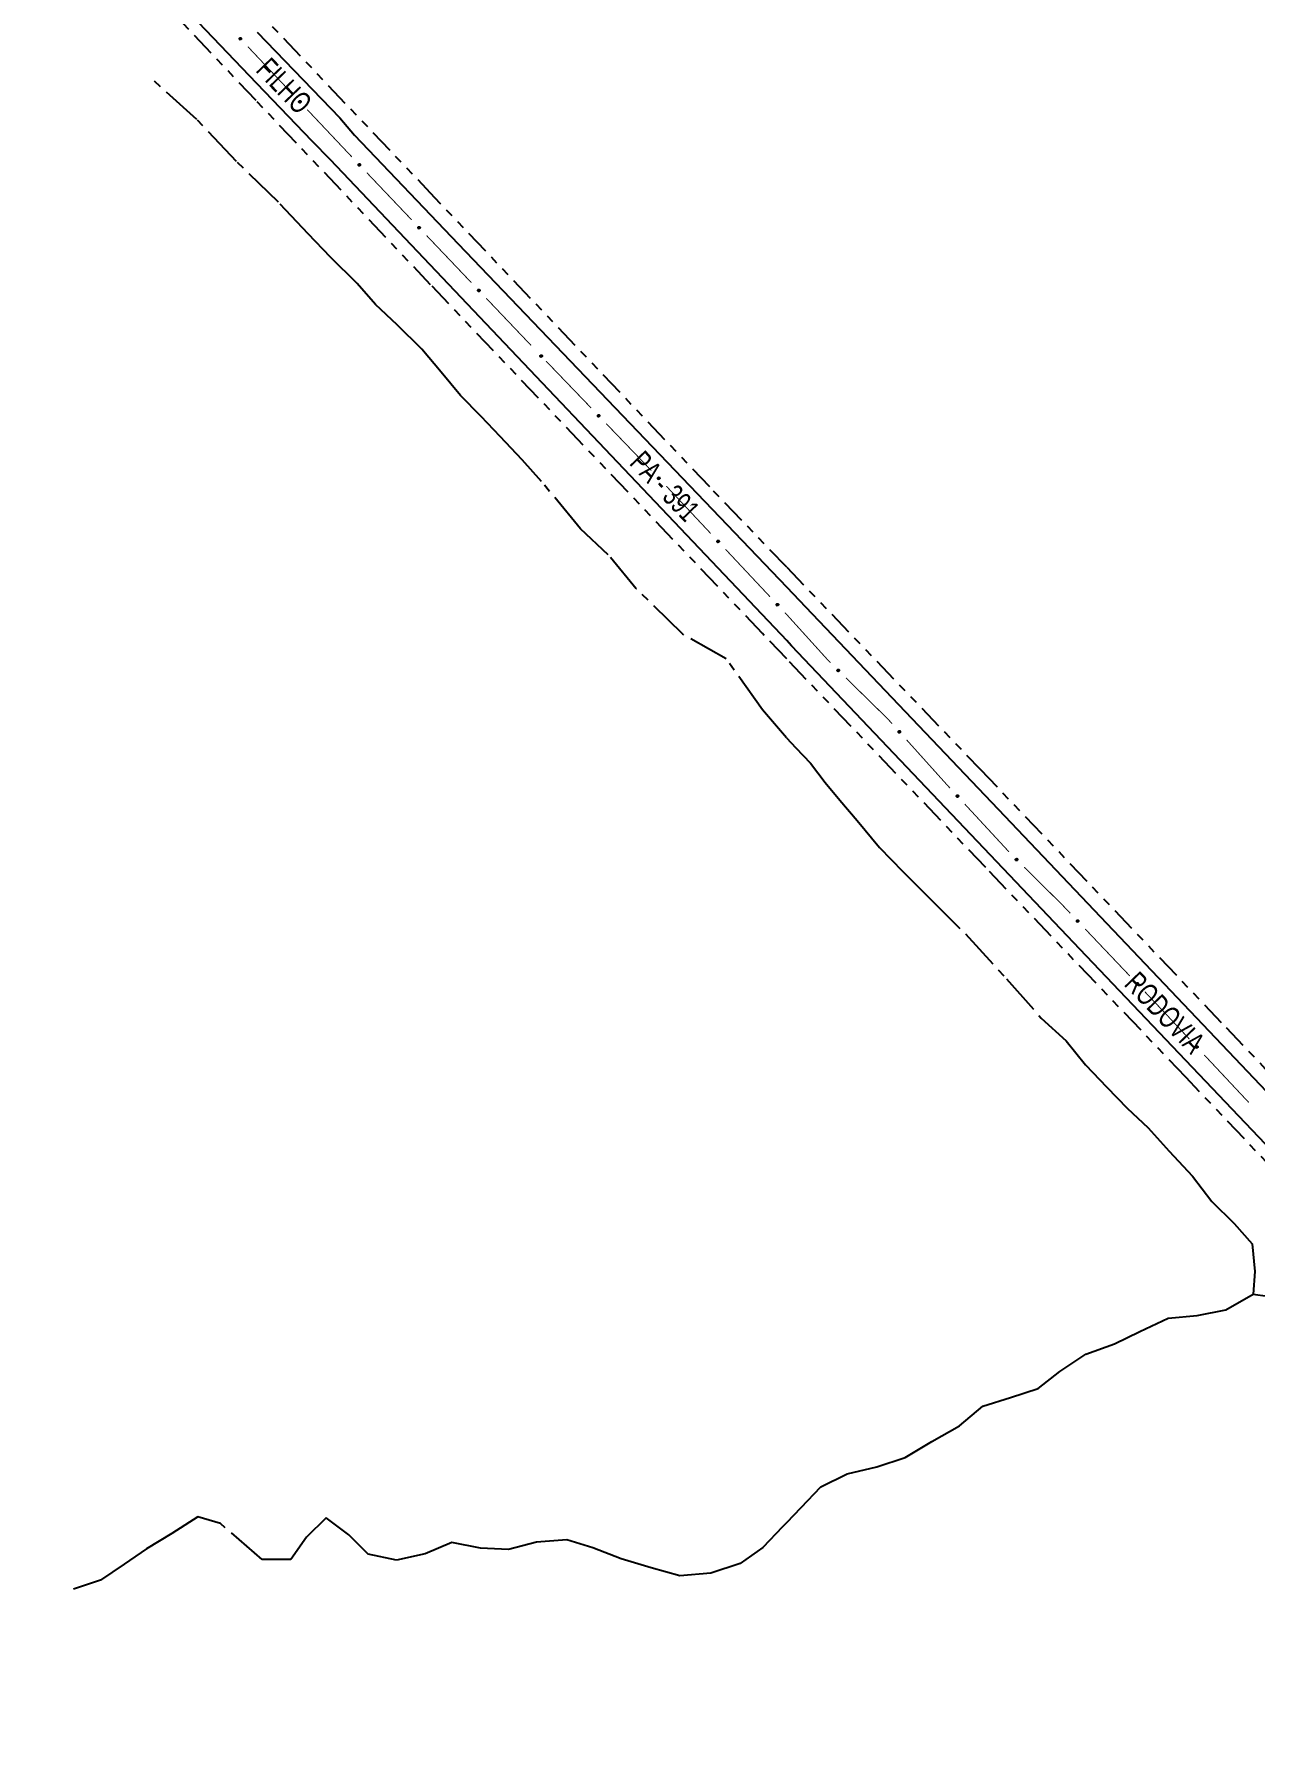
# Model space of a CAD drawing. Extents: x 208948 to 212966, y 4875285 to 4878160.
# Drawn here: x 211454.7 to 211680, y 4876980 to 4877293.4 of the extents above; entities that cross this region are included whole.
import ezdxf

# ---------------------------------------------------------------- set-up
doc = ezdxf.new("R2010")
doc.units = 0
doc.header["$LTSCALE"] = 1.5
doc.header["$MEASUREMENT"] = 0
doc.linetypes.add('TRACO_13', pattern=[8, 5, -1, 1, -1])
doc.linetypes.add('TRACO_25', pattern=[8, 3, -1, 1, -1, 1, -1])
for name, color, linetype in [('HD-CURSO-INTER', 170, 'CONTINUOUS'), ('SV-EIXO-ROD-ESTR', 7, 'CONTINUOUS'), ('SV-FX-DOM-EST', 20, 'CONTINUOUS'), ('SV-ROD-ESTADUAIS', 20, 'CONTINUOUS'), ('SV-TXT-ROD-EST', 7, 'CONTINUOUS')]:
    doc.layers.add(name, color=color, linetype=linetype)
doc.styles.add('ARIAL', font='ARIAL.SHX')

msp = doc.modelspace()

# ---------------------------------------------------------------- linework, layer by layer
at = {"layer": 'HD-CURSO-INTER', "linetype": 'TRACO_13'}
for points in [[(211593.584604, 4877163.478, 13.88004), (211589.111594, 4877168.639755, 13.949838), (211582.417836, 4877178.035763, 14.039577), (211574.444998, 4877182.560887, 14.069489), (211565.825713, 4877190.96469, 14.1692), (211560.654142, 4877197.213671, 14.199113), (211555.566171, 4877202.00126, 14.308794), (211548.337663, 4877210.760041, 14.338707), (211544.758357, 4877214.749473, 14.36862), (211540.699119, 4877219.088847, 14.408504), (211537.229769, 4877222.788312, 14.418475), (211533.380459, 4877226.647744, 14.428446), (211529.841194, 4877230.967144, 14.458359), (211526.261921, 4877235.21655, 14.488272), (211521.672729, 4877239.705884, 14.488272), (211517.683408, 4877243.435322, 14.528156), (211514.284081, 4877247.334771, 14.56804), (211509.369398, 4877252.161612, 14.558069), (211505.275238, 4877256.471254, 14.558069), (211499.780444, 4877262.289271, 14.558069), (211492.023087, 4877269.831145, 14.578011), (211484.696695, 4877277.588502, 14.578011), (211475.861928, 4877285.56134, 14.56804)], [(211593.584604, 4877163.478, 13.88004), (211595.26392, 4877161.62517, 13.88004), (211597.980081, 4877158.773201, 13.87007), (211600.696243, 4877155.242191, 13.710533), (211603.412404, 4877151.982798, 13.660679), (211606.597504, 4877148.202955, 13.600853), (211610.75515, 4877143.240603, 13.47123), (211615.046914, 4877138.814721, 13.491172), (211620.277501, 4877133.584134, 13.4812), (211626.58103, 4877127.280606, 13.261838), (211634.158675, 4877118.965314, 13.142186), (211640.596321, 4877111.722962, 13.002592), (211645.15632, 4877107.565316, 12.902883), (211648.777496, 4877103.139435, 12.912853), (211652.666907, 4877098.981788, 12.673549), (211656.4222, 4877095.092377, 12.653607), (211660.311611, 4877091.471202, 12.523984), (211664.201022, 4877087.179438, 12.324564), (211668.525126, 4877082.558553, 12.324564), (211672.084341, 4877077.859192, 12.324564), (211676.163619, 4877073.839787, 12.314593), (211679.522967, 4877070.090321, 12.314593), (211680.032274, 4877064.970859, 12.314593), (211679.671742, 4877060.761264, 12.314593)], [(211593.600501, 4877018.660978, 13.830186), (211596.250625, 4877021.441286, 13.830186), (211599.890945, 4877025.231077, 13.810244), (211604.781022, 4877027.631067, 13.810244), (211610.250927, 4877028.921194, 13.720505), (211615.450905, 4877030.671263, 13.710533), (211620.391046, 4877033.571205, 13.690592), (211625.491181, 4877036.481152, 13.690592), (211629.781452, 4877040.140987, 13.491172), (211634.91141, 4877041.711071, 13.531055), (211640.021382, 4877043.381143, 13.421374), (211643.991597, 4877046.491018, 13.291752), (211648.79179, 4877049.740918, 13.132215), (211654.081782, 4877051.630977, 12.992621), (211658.791849, 4877053.880973, 12.68352), (211664.031922, 4877056.370969, 12.573839), (211669.34173, 4877056.86117, 12.424274), (211674.68161, 4877057.911315, 12.374419), (211679.671742, 4877060.761264, 12.324564), (211684.971394, 4877060.051584, 12.214883)], [(211593.600501, 4877018.660978, 13.830186), (211592.800318, 4877017.821487, 13.830186), (211589.209999, 4877014.051697, 13.820214), (211585.029808, 4877011.051801, 13.830186), (211579.59984, 4877009.291722, 13.890012), (211573.870055, 4877008.8215, 13.929895), (211568.600501, 4877010.291105, 13.959808), (211563.070984, 4877011.950679, 13.96978), (211557.841504, 4877014.000227, 14.069489), (211553.011928, 4877015.469853, 14.119345), (211547.432141, 4877015.039633, 14.189141), (211542.272207, 4877013.639531, 14.438416), (211537.092493, 4877013.91926, 14.408504), (211531.772888, 4877014.978903, 14.518185), (211526.83285, 4877012.868883, 14.548098), (211521.572953, 4877011.718751, 14.538127), (211516.363345, 4877012.798397, 14.548098), (211512.783984, 4877016.367871, 14.518185), (211508.574599, 4877019.527356, 14.558069), (211504.934307, 4877015.947544, 14.578011), (211502.083904, 4877011.807825, 14.538127), (211496.784163, 4877011.837573, 14.697663), (211489.080067, 4877018.431156, 14.797373), (211484.925761, 4877019.696227, 14.797373), (211480.085591, 4877016.60631, 14.797373), (211475.425444, 4877013.766376, 14.797373), (211471.275273, 4877010.926465, 14.797373), (211466.905098, 4877007.976556, 14.797373), (211461.965123, 4877006.346487, 14.338707)]]:
    msp.add_polyline3d(points, dxfattribs=at)
at = {"layer": 'SV-EIXO-ROD-ESTR'}
for points in [[(211492.735175, 4877292.658089), (211492.784078, 4877292.657359), (211492.825958, 4877292.646732), (211492.858337, 4877292.627815), (211492.882591, 4877292.603637), (211492.904618, 4877292.576108), (211492.920702, 4877292.543453), (211492.930525, 4877292.503255), (211492.930138, 4877292.454194), (211492.916431, 4877292.412007), (211492.899583, 4877292.37927), (211492.875828, 4877292.352528), (211492.848726, 4877292.331578), (211492.814254, 4877292.315993), (211492.77342, 4877292.306435), (211492.724096, 4877292.308019), (211492.683109, 4877292.31872), (211492.652271, 4877292.33784), (211492.625538, 4877292.361891), (211492.603387, 4877292.390266), (211492.587783, 4877292.422412), (211492.578235, 4877292.463543), (211492.580443, 4877292.512205), (211492.590649, 4877292.553206), (211492.609331, 4877292.584305), (211492.633602, 4877292.610091), (211492.660945, 4877292.632519), (211492.693098, 4877292.650054), (211492.735175, 4877292.658089)], [(211503.715, 4877281.020073), (211503.763903, 4877281.019343), (211503.805784, 4877281.008716), (211503.838163, 4877280.989798), (211503.862417, 4877280.965621), (211503.884444, 4877280.938091), (211503.900528, 4877280.905436), (211503.910351, 4877280.865238), (211503.909963, 4877280.816177), (211503.896257, 4877280.77399), (211503.879409, 4877280.741253), (211503.855654, 4877280.714511), (211503.828552, 4877280.693561), (211503.794079, 4877280.677976), (211503.753246, 4877280.668419), (211503.703922, 4877280.670003), (211503.662935, 4877280.680703), (211503.632096, 4877280.699823), (211503.605363, 4877280.723875), (211503.583212, 4877280.75225), (211503.567609, 4877280.784396), (211503.55806, 4877280.825526), (211503.560268, 4877280.874188), (211503.570474, 4877280.915189), (211503.589156, 4877280.946288), (211503.613428, 4877280.972074), (211503.640771, 4877280.994502), (211503.672923, 4877281.012037), (211503.715, 4877281.020073)], [(211514.695128, 4877269.382968), (211514.744034, 4877269.38244), (211514.785958, 4877269.371986), (211514.818415, 4877269.353202), (211514.842768, 4877269.329125), (211514.864908, 4877269.301687), (211514.881127, 4877269.269098), (211514.891116, 4877269.228941), (211514.890931, 4877269.179879), (211514.877399, 4877269.137636), (211514.860686, 4877269.10483), (211514.837042, 4877269.07799), (211514.810026, 4877269.056928), (211514.775618, 4877269.041201), (211514.734824, 4877269.031475), (211514.685494, 4877269.032855), (211514.644464, 4877269.043386), (211514.613547, 4877269.062379), (211514.586714, 4877269.08632), (211514.564447, 4877269.114604), (211514.54871, 4877269.146685), (211514.538992, 4877269.187776), (211514.541, 4877269.236446), (211514.551036, 4877269.277489), (211514.56959, 4877269.308665), (211514.593755, 4877269.334551), (211514.621005, 4877269.357092), (211514.653085, 4877269.374759), (211514.695128, 4877269.382968)], [(211525.722893, 4877257.790367), (211525.771798, 4877257.789839), (211525.813722, 4877257.779384), (211525.846179, 4877257.760601), (211525.870533, 4877257.736524), (211525.892673, 4877257.709085), (211525.908892, 4877257.676497), (211525.918881, 4877257.63634), (211525.918695, 4877257.587277), (211525.905163, 4877257.545034), (211525.888451, 4877257.512228), (211525.864806, 4877257.485389), (211525.837791, 4877257.464327), (211525.803383, 4877257.448599), (211525.762589, 4877257.438874), (211525.713259, 4877257.440254), (211525.672228, 4877257.450785), (211525.641311, 4877257.469778), (211525.614479, 4877257.493719), (211525.592211, 4877257.522002), (211525.576475, 4877257.554083), (211525.566757, 4877257.595174), (211525.568764, 4877257.643845), (211525.578801, 4877257.684888), (211525.597354, 4877257.716063), (211525.621519, 4877257.741949), (211525.648769, 4877257.76449), (211525.680849, 4877257.782158), (211525.722893, 4877257.790367)], [(211536.750657, 4877246.197765), (211536.799563, 4877246.197237), (211536.841487, 4877246.186783), (211536.873944, 4877246.167999), (211536.898297, 4877246.143922), (211536.920438, 4877246.116484), (211536.936656, 4877246.083895), (211536.946645, 4877246.043739), (211536.94646, 4877245.994676), (211536.932928, 4877245.952433), (211536.916215, 4877245.919627), (211536.892571, 4877245.892787), (211536.865556, 4877245.871726), (211536.831148, 4877245.855998), (211536.790354, 4877245.846272), (211536.741024, 4877245.847653), (211536.699993, 4877245.858184), (211536.669076, 4877245.877176), (211536.642244, 4877245.901118), (211536.619976, 4877245.929401), (211536.60424, 4877245.961482), (211536.594521, 4877246.002573), (211536.596529, 4877246.051243), (211536.606565, 4877246.092286), (211536.625119, 4877246.123462), (211536.649284, 4877246.149348), (211536.676534, 4877246.171889), (211536.708614, 4877246.189556), (211536.750657, 4877246.197765)], [(211548.260845, 4877234.096854), (211548.309753, 4877234.096602), (211548.351735, 4877234.086384), (211548.384297, 4877234.067784), (211548.408786, 4877234.043844), (211548.431081, 4877234.016531), (211548.447483, 4877233.984034), (211548.457698, 4877233.943935), (211548.457789, 4877233.894872), (211548.444495, 4877233.852553), (211548.427968, 4877233.819653), (211548.404475, 4877233.792681), (211548.377579, 4877233.771467), (211548.34326, 4877233.755546), (211548.302521, 4877233.745591), (211548.253185, 4877233.746693), (211548.212095, 4877233.756993), (211548.181072, 4877233.775811), (211548.154105, 4877233.7996), (211548.131678, 4877233.827758), (211548.115761, 4877233.85975), (211548.105812, 4877233.900785), (211548.107545, 4877233.949466), (211548.11735, 4877233.990565), (211548.135727, 4877234.021845), (211548.159746, 4877234.047866), (211548.186869, 4877234.070561), (211548.218849, 4877234.088408), (211548.260845, 4877234.096854)], [(211558.867469, 4877223.072048), (211558.916377, 4877223.071795), (211558.958359, 4877223.061577), (211558.990922, 4877223.042977), (211559.01541, 4877223.019037), (211559.037705, 4877222.991724), (211559.054107, 4877222.959228), (211559.064322, 4877222.919128), (211559.064413, 4877222.870065), (211559.05112, 4877222.827746), (211559.034592, 4877222.794847), (211559.011099, 4877222.767874), (211558.984203, 4877222.746661), (211558.949884, 4877222.730739), (211558.909146, 4877222.720784), (211558.859809, 4877222.721886), (211558.818719, 4877222.732186), (211558.787696, 4877222.751004), (211558.760729, 4877222.774794), (211558.738302, 4877222.802951), (211558.722386, 4877222.834943), (211558.712436, 4877222.875978), (211558.714169, 4877222.924659), (211558.723974, 4877222.965758), (211558.742351, 4877222.997038), (211558.76637, 4877223.02306), (211558.793493, 4877223.045754), (211558.825473, 4877223.063602), (211558.867469, 4877223.072048)], [(211569.960387, 4877211.541775), (211570.009294, 4877211.541523), (211570.051277, 4877211.531305), (211570.083839, 4877211.512704), (211570.108328, 4877211.488765), (211570.130622, 4877211.461452), (211570.147024, 4877211.428955), (211570.15724, 4877211.388855), (211570.157331, 4877211.339792), (211570.144037, 4877211.297474), (211570.127509, 4877211.264574), (211570.104017, 4877211.237601), (211570.07712, 4877211.216388), (211570.042802, 4877211.200467), (211570.002063, 4877211.190511), (211569.952726, 4877211.191614), (211569.911637, 4877211.201913), (211569.880613, 4877211.220731), (211569.853646, 4877211.244521), (211569.83122, 4877211.272678), (211569.815303, 4877211.30467), (211569.805353, 4877211.345706), (211569.807086, 4877211.394387), (211569.816891, 4877211.435486), (211569.835269, 4877211.466765), (211569.859288, 4877211.492787), (211569.88641, 4877211.515481), (211569.91839, 4877211.533329), (211569.960387, 4877211.541775)], [(211580.92392, 4877199.886666), (211580.972821, 4877199.885785), (211581.014668, 4877199.875027), (211581.046989, 4877199.85601), (211581.071167, 4877199.831757), (211581.093108, 4877199.804159), (211581.109091, 4877199.771454), (211581.118789, 4877199.731226), (211581.118249, 4877199.682166), (211581.104412, 4877199.640022), (211581.087463, 4877199.607338), (211581.063625, 4877199.58067), (211581.036458, 4877199.559804), (211581.001937, 4877199.544326), (211580.961074, 4877199.534895), (211580.911755, 4877199.536632), (211580.870802, 4877199.54746), (211580.840023, 4877199.566676), (211580.813364, 4877199.59081), (211580.791302, 4877199.619254), (211580.775798, 4877199.651448), (211580.766377, 4877199.692608), (211580.768737, 4877199.741263), (211580.779069, 4877199.782232), (211580.797848, 4877199.813273), (211580.822199, 4877199.838983), (211580.849612, 4877199.861327), (211580.881819, 4877199.878761), (211580.92392, 4877199.886666)], [(211591.867567, 4877188.214622), (211591.916467, 4877188.213741), (211591.958314, 4877188.202983), (211591.990635, 4877188.183966), (211592.014813, 4877188.159713), (211592.036754, 4877188.132115), (211592.052737, 4877188.09941), (211592.062436, 4877188.059182), (211592.061895, 4877188.010122), (211592.048058, 4877187.967978), (211592.031109, 4877187.935294), (211592.007271, 4877187.908626), (211591.980104, 4877187.88776), (211591.945583, 4877187.872282), (211591.90472, 4877187.862851), (211591.855401, 4877187.864588), (211591.814448, 4877187.875416), (211591.783669, 4877187.894632), (211591.75701, 4877187.918766), (211591.734948, 4877187.94721), (211591.719444, 4877187.979404), (211591.710023, 4877188.020564), (211591.712383, 4877188.069219), (211591.722715, 4877188.110188), (211591.741494, 4877188.141229), (211591.765845, 4877188.166939), (211591.793258, 4877188.189283), (211591.825465, 4877188.206717), (211591.867567, 4877188.214622)], [(211603.086401, 4877176.088786), (211603.135295, 4877176.089968), (211603.177559, 4877176.080985), (211603.210653, 4877176.063348), (211603.235833, 4877176.040137), (211603.258919, 4877176.013489), (211603.276267, 4877175.981488), (211603.287653, 4877175.941704), (211603.289183, 4877175.892665), (211603.277136, 4877175.849975), (211603.26158, 4877175.816605), (211603.238889, 4877175.788955), (211603.212626, 4877175.766962), (211603.178789, 4877175.750041), (211603.13836, 4877175.738895), (211603.089012, 4877175.73855), (211603.047638, 4877175.74764), (211603.016076, 4877175.765541), (211602.988423, 4877175.788529), (211602.965181, 4877175.816017), (211602.948332, 4877175.847528), (211602.937184, 4877175.888254), (211602.937489, 4877175.936965), (211602.946084, 4877175.978334), (211602.963536, 4877176.010139), (211602.986782, 4877176.036854), (211603.013227, 4877176.060334), (211603.04467, 4877176.079112), (211603.086401, 4877176.088786)], [(211614.379273, 4877164.751376), (211614.428144, 4877164.74945), (211614.469752, 4877164.737801), (211614.501658, 4877164.718097), (211614.525313, 4877164.693333), (211614.54666, 4877164.665273), (211614.56194, 4877164.632234), (211614.570777, 4877164.591808), (211614.569189, 4877164.542771), (211614.554454, 4877164.500932), (211614.53681, 4877164.468617), (211614.512409, 4877164.442465), (211614.484802, 4877164.422184), (211614.449958, 4877164.407447), (211614.408903, 4877164.398892), (211614.359633, 4877164.401682), (211614.31892, 4877164.413382), (211614.288559, 4877164.433251), (211614.262422, 4877164.457949), (211614.240972, 4877164.486858), (211614.226159, 4877164.519376), (211614.21762, 4877164.560727), (211614.221018, 4877164.609321), (211614.232224, 4877164.65006), (211614.251661, 4877164.680692), (211614.276557, 4877164.705877), (211614.30444, 4877164.72763), (211614.337012, 4877164.744372), (211614.379273, 4877164.751376)], [(211625.098574, 4877152.875454), (211625.147468, 4877152.874242), (211625.189241, 4877152.863203), (211625.221433, 4877152.843968), (211625.245447, 4877152.819552), (211625.267202, 4877152.791807), (211625.282964, 4877152.758995), (211625.292391, 4877152.718703), (211625.29152, 4877152.669648), (211625.277398, 4877152.627598), (211625.260229, 4877152.595029), (211625.236212, 4877152.568522), (211625.208905, 4877152.54784), (211625.17428, 4877152.532595), (211625.133354, 4877152.52344), (211625.084049, 4877152.52551), (211625.043169, 4877152.536613), (211625.01252, 4877152.556036), (211624.986025, 4877152.58035), (211624.964155, 4877152.608942), (211624.948869, 4877152.64124), (211624.939726, 4877152.682462), (211624.942413, 4877152.7311), (211624.953022, 4877152.771999), (211624.97201, 4877152.802912), (211624.996534, 4877152.828458), (211625.024097, 4877152.850616), (211625.05642, 4877152.867833), (211625.098574, 4877152.875454)], [(211635.993159, 4877141.165674), (211636.042058, 4877141.166656), (211636.084284, 4877141.157502), (211636.117306, 4877141.139729), (211636.142391, 4877141.116415), (211636.165368, 4877141.089674), (211636.182585, 4877141.057602), (211636.19381, 4877141.017772), (211636.195139, 4877140.968727), (211636.182918, 4877140.926086), (211636.167226, 4877140.89278), (211636.144422, 4877140.865223), (211636.11807, 4877140.843337), (211636.084164, 4877140.826555), (211636.04369, 4877140.815574), (211635.994341, 4877140.815431), (211635.953004, 4877140.82469), (211635.921516, 4877140.842719), (211635.893957, 4877140.86582), (211635.870826, 4877140.893402), (211635.854107, 4877140.924982), (211635.843125, 4877140.965753), (211635.843628, 4877141.014463), (211635.852392, 4877141.055796), (211635.869975, 4877141.08753), (211635.893329, 4877141.11415), (211635.91987, 4877141.137521), (211635.951389, 4877141.156171), (211635.993159, 4877141.165674)], [(211647.282346, 4877129.824758), (211647.331251, 4877129.824198), (211647.373168, 4877129.813715), (211647.405613, 4877129.79491), (211647.42995, 4877129.770816), (211647.452072, 4877129.743363), (211647.468269, 4877129.710764), (211647.478231, 4877129.6706), (211647.478013, 4877129.621538), (211647.464452, 4877129.579304), (211647.447718, 4877129.546509), (211647.424055, 4877129.519685), (211647.397026, 4877129.498642), (211647.362607, 4877129.482937), (211647.321807, 4877129.473239), (211647.272478, 4877129.474652), (211647.231454, 4877129.485211), (211647.20055, 4877129.504224), (211647.173734, 4877129.528183), (211647.151485, 4877129.556481), (211647.13577, 4877129.588573), (211647.12608, 4877129.629671), (211647.12812, 4877129.67834), (211647.138183, 4877129.719376), (211647.156758, 4877129.750539), (211647.18094, 4877129.776409), (211647.208206, 4877129.798932), (211647.240297, 4877129.816578), (211647.282346, 4877129.824758)], [(211658.302338, 4877118.224767), (211658.351243, 4877118.224207), (211658.39316, 4877118.213724), (211658.425604, 4877118.194919), (211658.449941, 4877118.170825), (211658.472063, 4877118.143372), (211658.48826, 4877118.110773), (211658.498222, 4877118.070609), (211658.498004, 4877118.021547), (211658.484444, 4877117.979313), (211658.467709, 4877117.946518), (211658.444047, 4877117.919694), (211658.417017, 4877117.898651), (211658.382599, 4877117.882946), (211658.341798, 4877117.873248), (211658.292469, 4877117.874661), (211658.251446, 4877117.88522), (211658.220541, 4877117.904233), (211658.193725, 4877117.928192), (211658.171476, 4877117.95649), (211658.155762, 4877117.988582), (211658.146071, 4877118.02968), (211658.148111, 4877118.078349), (211658.158175, 4877118.119385), (211658.176749, 4877118.150548), (211658.200932, 4877118.176418), (211658.228197, 4877118.198941), (211658.260289, 4877118.216587), (211658.302338, 4877118.224767)], [(211669.27635, 4877106.580365), (211669.32525, 4877106.579472), (211669.367095, 4877106.568705), (211669.399411, 4877106.549679), (211669.423584, 4877106.525421), (211669.445519, 4877106.497818), (211669.461494, 4877106.46511), (211669.471183, 4877106.424879), (211669.470632, 4877106.375819), (211669.456785, 4877106.333678), (211669.439827, 4877106.300998), (211669.415984, 4877106.274336), (211669.388812, 4877106.253476), (211669.354287, 4877106.238006), (211669.313422, 4877106.228585), (211669.264104, 4877106.230333), (211669.223153, 4877106.24117), (211669.192378, 4877106.260393), (211669.165725, 4877106.284534), (211669.143669, 4877106.312983), (211669.128173, 4877106.34518), (211669.118762, 4877106.386343), (211669.121132, 4877106.434997), (211669.131475, 4877106.475964), (211669.15026, 4877106.507), (211669.174618, 4877106.532705), (211669.202036, 4877106.555042), (211669.234247, 4877106.572469), (211669.27635, 4877106.580365)]]:
    msp.add_lwpolyline(points, close=True, dxfattribs=at)
for points in [[(211492.660945, 4877292.632519), (211492.916431, 4877292.412007)], [(211492.680165, 4877292.637749), (211492.920459, 4877292.436737)], [(211492.693098, 4877292.650054), (211492.930138, 4877292.454194)], [(211492.713405, 4877292.652226), (211492.926545, 4877292.479997)], [(211492.735175, 4877292.658089), (211492.930525, 4877292.503255)], [(211492.761796, 4877292.656609), (211492.920232, 4877292.528444)], [(211492.784078, 4877292.657359), (211492.920702, 4877292.543453)], [(211492.807978, 4877292.651404), (211492.905868, 4877292.565542)], [(211492.825958, 4877292.646732), (211492.904618, 4877292.576108)], [(211492.578235, 4877292.463543), (211492.77342, 4877292.306435)], [(211492.580443, 4877292.512205), (211492.814254, 4877292.315993)], [(211492.583087, 4877292.486131), (211492.791376, 4877292.313077)], [(211492.586306, 4877292.530439), (211492.827481, 4877292.326506)], [(211492.587783, 4877292.422412), (211492.724096, 4877292.308019)], [(211492.588519, 4877292.440605), (211492.743097, 4877292.312552)], [(211492.590649, 4877292.553206), (211492.848726, 4877292.331578)], [(211492.599026, 4877292.403619), (211492.698844, 4877292.317701)], [(211492.601812, 4877292.565703), (211492.859842, 4877292.343904)], [(211492.603387, 4877292.390266), (211492.683109, 4877292.31872)], [(211492.609331, 4877292.584305), (211492.875828, 4877292.352528)], [(211492.622935, 4877292.595012), (211492.884599, 4877292.365385)], [(211492.633602, 4877292.610091), (211492.899583, 4877292.37927)], [(211492.65067, 4877292.619302), (211492.905891, 4877292.40048)], [(211503.55806, 4877280.825526), (211503.753246, 4877280.668419)], [(211503.560268, 4877280.874188), (211503.794079, 4877280.677976)], [(211503.562912, 4877280.848114), (211503.771201, 4877280.675061)], [(211503.566132, 4877280.892423), (211503.807307, 4877280.688489)], [(211503.567609, 4877280.784396), (211503.703922, 4877280.670003)], [(211503.568344, 4877280.802588), (211503.722922, 4877280.674535)], [(211503.570474, 4877280.915189), (211503.828552, 4877280.693561)], [(211503.578851, 4877280.765602), (211503.67867, 4877280.679684)], [(211503.581637, 4877280.927686), (211503.839667, 4877280.705887)], [(211503.583212, 4877280.75225), (211503.662935, 4877280.680703)], [(211503.589156, 4877280.946288), (211503.855654, 4877280.714511)], [(211503.602761, 4877280.956995), (211503.864424, 4877280.727368)], [(211503.613428, 4877280.972074), (211503.879409, 4877280.741253)], [(211503.630495, 4877280.981285), (211503.885716, 4877280.762464)], [(211503.640771, 4877280.994502), (211503.896257, 4877280.77399)], [(211503.65999, 4877280.999732), (211503.900285, 4877280.79872)], [(211503.672923, 4877281.012037), (211503.909963, 4877280.816177)], [(211503.693231, 4877281.014209), (211503.90637, 4877280.84198)], [(211503.715, 4877281.020073), (211503.910351, 4877280.865238)], [(211503.741622, 4877281.018593), (211503.900058, 4877280.890427)], [(211503.763903, 4877281.019343), (211503.900528, 4877280.905436)], [(211503.787803, 4877281.013388), (211503.885693, 4877280.927526)], [(211503.805784, 4877281.008716), (211503.884444, 4877280.938091)], [(211514.538992, 4877269.187776), (211514.734824, 4877269.031475)], [(211514.541, 4877269.236446), (211514.775618, 4877269.041201)], [(211514.543751, 4877269.210383), (211514.752752, 4877269.038191)], [(211514.546788, 4877269.254705), (211514.788802, 4877269.051768)], [(211514.54871, 4877269.146685), (211514.685494, 4877269.032855)], [(211514.549371, 4877269.16488), (211514.704476, 4877269.037466)], [(211514.551036, 4877269.277489), (211514.810026, 4877269.056928)], [(211514.56003, 4877269.127938), (211514.660203, 4877269.042432)], [(211514.562147, 4877269.290032), (211514.821091, 4877269.0693)], [(211514.564447, 4877269.114604), (211514.644464, 4877269.043386)], [(211514.56959, 4877269.308665), (211514.837042, 4877269.07799)], [(211514.58315, 4877269.319428), (211514.845759, 4877269.090883)], [(211514.593755, 4877269.334551), (211514.860686, 4877269.10483)], [(211514.610784, 4877269.343832), (211514.866906, 4877269.126066)], [(211514.621005, 4877269.357092), (211514.877399, 4877269.137636)], [(211514.640202, 4877269.362401), (211514.881325, 4877269.162382)], [(211514.653085, 4877269.374759), (211514.890931, 4877269.179879)], [(211514.673383, 4877269.377015), (211514.887231, 4877269.205667)], [(211514.695128, 4877269.382968), (211514.891116, 4877269.228941)], [(211514.721756, 4877269.381598), (211514.880719, 4877269.254088)], [(211514.744034, 4877269.38244), (211514.881127, 4877269.269098)], [(211514.767958, 4877269.376584), (211514.866201, 4877269.291127)], [(211514.785958, 4877269.371986), (211514.864908, 4877269.301687)], [(211525.566757, 4877257.595174), (211525.762589, 4877257.438874)], [(211525.568764, 4877257.643845), (211525.803383, 4877257.448599)], [(211525.571515, 4877257.617782), (211525.780517, 4877257.44559)], [(211525.574553, 4877257.662103), (211525.816567, 4877257.459167)], [(211525.576475, 4877257.554083), (211525.713259, 4877257.440254)], [(211525.577135, 4877257.572279), (211525.732241, 4877257.444865)], [(211525.578801, 4877257.684888), (211525.837791, 4877257.464327)], [(211525.587795, 4877257.535336), (211525.687967, 4877257.449831)], [(211525.589912, 4877257.697431), (211525.848855, 4877257.476699)], [(211525.592211, 4877257.522002), (211525.672228, 4877257.450785)], [(211525.597354, 4877257.716063), (211525.864806, 4877257.485389)], [(211525.610915, 4877257.726827), (211525.873523, 4877257.498282)], [(211525.621519, 4877257.741949), (211525.888451, 4877257.512228)], [(211525.638549, 4877257.751231), (211525.89467, 4877257.533465)], [(211525.648769, 4877257.76449), (211525.905163, 4877257.545034)], [(211525.667967, 4877257.7698), (211525.909089, 4877257.569781)], [(211525.680849, 4877257.782158), (211525.918695, 4877257.587277)], [(211525.701148, 4877257.784414), (211525.914996, 4877257.613066)], [(211525.722893, 4877257.790367), (211525.918881, 4877257.63634)], [(211525.74952, 4877257.788997), (211525.908484, 4877257.661486)], [(211525.771798, 4877257.789839), (211525.908892, 4877257.676497)], [(211525.795723, 4877257.783982), (211525.893966, 4877257.698525)], [(211525.813722, 4877257.779384), (211525.892673, 4877257.709085)], [(211536.594521, 4877246.002573), (211536.790354, 4877245.846272)], [(211536.596529, 4877246.051243), (211536.831148, 4877245.855998)], [(211536.59928, 4877246.02518), (211536.808282, 4877245.852988)], [(211536.602317, 4877246.069502), (211536.844332, 4877245.866565)], [(211536.60424, 4877245.961482), (211536.741024, 4877245.847653)], [(211536.6049, 4877245.979677), (211536.760005, 4877245.852263)], [(211536.606565, 4877246.092286), (211536.865556, 4877245.871726)], [(211536.61556, 4877245.942735), (211536.715732, 4877245.85723)], [(211536.617677, 4877246.10483), (211536.87662, 4877245.884097)], [(211536.619976, 4877245.929401), (211536.699993, 4877245.858184)], [(211536.625119, 4877246.123462), (211536.892571, 4877245.892787)], [(211536.638679, 4877246.134225), (211536.901288, 4877245.90568)], [(211536.649284, 4877246.149348), (211536.916215, 4877245.919627)], [(211536.666313, 4877246.158629), (211536.922435, 4877245.940863)], [(211536.676534, 4877246.171889), (211536.932928, 4877245.952433)], [(211536.695732, 4877246.177198), (211536.936854, 4877245.977179)], [(211536.708614, 4877246.189556), (211536.94646, 4877245.994676)], [(211536.728912, 4877246.191812), (211536.942761, 4877246.020464)], [(211536.750657, 4877246.197765), (211536.946645, 4877246.043739)], [(211536.777285, 4877246.196395), (211536.936248, 4877246.068885)], [(211536.799563, 4877246.197237), (211536.936656, 4877246.083895)], [(211536.823488, 4877246.191381), (211536.921731, 4877246.105924)], [(211536.841487, 4877246.186783), (211536.920438, 4877246.116484)], [(211548.105812, 4877233.900785), (211548.302521, 4877233.745591)], [(211548.107545, 4877233.949466), (211548.34326, 4877233.755546)], [(211548.110443, 4877233.923419), (211548.320411, 4877233.752407)], [(211548.11323, 4877233.967757), (211548.356384, 4877233.766188)], [(211548.115761, 4877233.85975), (211548.253185, 4877233.746693)], [(211548.116319, 4877233.877948), (211548.27214, 4877233.75141)], [(211548.11735, 4877233.990565), (211548.377579, 4877233.771467)], [(211548.127186, 4877233.841067), (211548.227839, 4877233.756127)], [(211548.12839, 4877234.003171), (211548.388573, 4877233.783901)], [(211548.131678, 4877233.827758), (211548.212095, 4877233.756993)], [(211548.135727, 4877234.021845), (211548.404475, 4877233.792681)], [(211548.149227, 4877234.032684), (211548.413119, 4877233.805623)], [(211548.159746, 4877234.047866), (211548.427968, 4877233.819653)], [(211548.176723, 4877234.057244), (211548.434068, 4877233.840924)], [(211548.186869, 4877234.070561), (211548.444495, 4877233.852553)], [(211548.206036, 4877234.075978), (211548.448282, 4877233.877321)], [(211548.218849, 4877234.088408), (211548.457789, 4877233.894872)], [(211548.239134, 4877234.090779), (211548.453944, 4877233.920639)], [(211548.260845, 4877234.096854), (211548.457698, 4877233.943935)], [(211548.28748, 4877234.095634), (211548.447159, 4877233.969022)], [(211548.309753, 4877234.096602), (211548.447483, 4877233.984034)], [(211548.33371, 4877234.09088), (211548.432433, 4877234.005978)], [(211548.351735, 4877234.086384), (211548.431081, 4877234.016531)], [(211558.712436, 4877222.875978), (211558.909146, 4877222.720784)], [(211558.714169, 4877222.924659), (211558.949884, 4877222.730739)], [(211558.717067, 4877222.898612), (211558.927036, 4877222.727601)], [(211558.719854, 4877222.94295), (211558.963009, 4877222.741381)], [(211558.722386, 4877222.834943), (211558.859809, 4877222.721886)], [(211558.722943, 4877222.853142), (211558.878764, 4877222.726604)], [(211558.723974, 4877222.965758), (211558.984203, 4877222.746661)], [(211558.733811, 4877222.81626), (211558.834463, 4877222.73132)], [(211558.735015, 4877222.978364), (211558.995197, 4877222.759094)], [(211558.738302, 4877222.802951), (211558.818719, 4877222.732186)], [(211558.742351, 4877222.997038), (211559.011099, 4877222.767874)], [(211558.755851, 4877223.007877), (211559.019743, 4877222.780816)], [(211558.76637, 4877223.02306), (211559.034592, 4877222.794847)], [(211558.783347, 4877223.032437), (211559.040692, 4877222.816118)], [(211558.793493, 4877223.045754), (211559.05112, 4877222.827746)], [(211558.81266, 4877223.051171), (211559.054906, 4877222.852514)], [(211558.825473, 4877223.063602), (211559.064413, 4877222.870065)], [(211558.845758, 4877223.065972), (211559.060569, 4877222.895832)], [(211558.867469, 4877223.072048), (211559.064322, 4877222.919128)], [(211558.894104, 4877223.070828), (211559.053784, 4877222.944215)], [(211558.916377, 4877223.071795), (211559.054107, 4877222.959228)], [(211558.940334, 4877223.066074), (211559.039057, 4877222.981172)], [(211558.958359, 4877223.061577), (211559.037705, 4877222.991724)], [(211569.805353, 4877211.345706), (211570.002063, 4877211.190511)], [(211569.807086, 4877211.394387), (211570.042802, 4877211.200467)], [(211569.809984, 4877211.36834), (211570.019953, 4877211.197328)], [(211569.812772, 4877211.412678), (211570.055926, 4877211.211108)], [(211569.815303, 4877211.30467), (211569.952726, 4877211.191614)], [(211569.815861, 4877211.322869), (211569.971681, 4877211.196331)], [(211569.816891, 4877211.435486), (211570.07712, 4877211.216388)], [(211569.826728, 4877211.285987), (211569.927381, 4877211.201048)], [(211569.827932, 4877211.448091), (211570.088115, 4877211.228822)], [(211569.83122, 4877211.272678), (211569.911637, 4877211.201913)], [(211569.835269, 4877211.466765), (211570.104017, 4877211.237601)], [(211569.848768, 4877211.477605), (211570.112661, 4877211.250543)], [(211569.859288, 4877211.492787), (211570.127509, 4877211.264574)], [(211569.876264, 4877211.502164), (211570.133609, 4877211.285845)], [(211569.88641, 4877211.515481), (211570.144037, 4877211.297474)], [(211569.905578, 4877211.520899), (211570.147823, 4877211.322242)], [(211569.91839, 4877211.533329), (211570.157331, 4877211.339792)], [(211569.938675, 4877211.5357), (211570.153486, 4877211.365559)], [(211569.960387, 4877211.541775), (211570.15724, 4877211.388855)], [(211569.987021, 4877211.540555), (211570.146701, 4877211.413943)], [(211570.009294, 4877211.541523), (211570.147024, 4877211.428955)], [(211570.033252, 4877211.535801), (211570.131975, 4877211.450899)], [(211570.051277, 4877211.531305), (211570.130622, 4877211.461452)], [(211580.766377, 4877199.692608), (211580.961074, 4877199.534895)], [(211580.768737, 4877199.741263), (211581.001937, 4877199.544326)], [(211580.771299, 4877199.71518), (211580.97905, 4877199.541481)], [(211580.774657, 4877199.759479), (211581.015197, 4877199.554798)], [(211580.775798, 4877199.651448), (211580.911755, 4877199.536632)], [(211580.77659, 4877199.669638), (211580.93077, 4877199.541106)], [(211580.779069, 4877199.782232), (211581.036458, 4877199.559804)], [(211580.786982, 4877199.632619), (211580.886533, 4877199.546392)], [(211580.790271, 4877199.794694), (211581.047611, 4877199.572096)], [(211580.791302, 4877199.619254), (211580.870802, 4877199.54746)], [(211580.797848, 4877199.813273), (211581.063625, 4877199.58067)], [(211580.811486, 4877199.823937), (211581.072435, 4877199.593499)], [(211580.822199, 4877199.838983), (211581.087463, 4877199.607338)], [(211580.839295, 4877199.848141), (211581.093836, 4877199.628529)], [(211580.849612, 4877199.861327), (211581.104412, 4877199.640022)], [(211580.868848, 4877199.866497), (211581.108517, 4877199.664739)], [(211580.881819, 4877199.878761), (211581.118249, 4877199.682166)], [(211580.902133, 4877199.88087), (211581.114737, 4877199.707981)], [(211580.92392, 4877199.886666), (211581.118789, 4877199.731226)], [(211580.950537, 4877199.885104), (211581.108575, 4877199.756447)], [(211580.972821, 4877199.885785), (211581.109091, 4877199.771454)], [(211580.996703, 4877199.879755), (211581.094325, 4877199.79359)], [(211581.014668, 4877199.875027), (211581.093108, 4877199.804159)], [(211591.710023, 4877188.020564), (211591.90472, 4877187.862851)], [(211591.712383, 4877188.069219), (211591.945583, 4877187.872282)], [(211591.714945, 4877188.043136), (211591.922696, 4877187.869437)], [(211591.718303, 4877188.087435), (211591.958843, 4877187.882754)], [(211591.719444, 4877187.979404), (211591.855401, 4877187.864588)], [(211591.720236, 4877187.997594), (211591.874416, 4877187.869062)], [(211591.722715, 4877188.110188), (211591.980104, 4877187.88776)], [(211591.730628, 4877187.960575), (211591.830179, 4877187.874348)], [(211591.733917, 4877188.122651), (211591.991257, 4877187.900052)], [(211591.734948, 4877187.94721), (211591.814448, 4877187.875416)], [(211591.741494, 4877188.141229), (211592.007271, 4877187.908626)], [(211591.755132, 4877188.151894), (211592.016081, 4877187.921455)], [(211591.765845, 4877188.166939), (211592.031109, 4877187.935294)], [(211591.782941, 4877188.176097), (211592.037482, 4877187.956485)], [(211591.793258, 4877188.189283), (211592.048058, 4877187.967978)], [(211591.812494, 4877188.194453), (211592.052163, 4877187.992696)], [(211591.825465, 4877188.206717), (211592.061895, 4877188.010122)], [(211591.845779, 4877188.208826), (211592.058383, 4877188.035937)], [(211591.867567, 4877188.214622), (211592.062436, 4877188.059182)], [(211591.894183, 4877188.21306), (211592.052221, 4877188.084403)], [(211591.916467, 4877188.213741), (211592.052737, 4877188.09941)], [(211591.940349, 4877188.207711), (211592.037971, 4877188.121546)], [(211591.958314, 4877188.202983), (211592.036754, 4877188.132115)], [(211602.937184, 4877175.888254), (211603.13836, 4877175.738895)], [(211602.937489, 4877175.936965), (211603.178789, 4877175.750041)], [(211602.941149, 4877175.911014), (211603.156042, 4877175.746234)], [(211602.942635, 4877175.955415), (211603.191596, 4877175.761063)], [(211602.946084, 4877175.978334), (211603.212626, 4877175.766962)], [(211602.948332, 4877175.847528), (211603.089012, 4877175.73855)], [(211602.948356, 4877175.865736), (211603.107821, 4877175.743822)], [(211602.95675, 4877175.991258), (211603.223251, 4877175.779713)], [(211602.960301, 4877175.829188), (211603.063401, 4877175.747237)], [(211602.963536, 4877176.010139), (211603.238889, 4877175.788955)], [(211602.965181, 4877175.816017), (211603.047638, 4877175.74764)], [(211602.976712, 4877176.02137), (211603.24715, 4877175.802145)], [(211602.986782, 4877176.036854), (211603.26158, 4877175.816605)], [(211603.003476, 4877176.046725), (211603.267054, 4877175.838045)], [(211603.013227, 4877176.060334), (211603.277136, 4877175.849975)], [(211603.032228, 4877176.066311), (211603.280195, 4877175.874844)], [(211603.04467, 4877176.079112), (211603.289183, 4877175.892665)], [(211603.064877, 4877176.082076), (211603.284585, 4877175.918308)], [(211603.086401, 4877176.088786), (211603.287653, 4877175.941704)], [(211603.11306, 4877176.088347), (211603.276384, 4877175.966472)], [(211603.135295, 4877176.089968), (211603.276267, 4877175.981488)], [(211603.15941, 4877176.084951), (211603.26058, 4877176.002981)], [(211603.177559, 4877176.080985), (211603.258919, 4877176.013489)], [(211614.21762, 4877164.560727), (211614.408903, 4877164.398892)], [(211614.221018, 4877164.609321), (211614.449958, 4877164.407447)], [(211614.223023, 4877164.58319), (211614.427016, 4877164.405092)], [(211614.226159, 4877164.519376), (211614.359633, 4877164.401682)], [(211614.227326, 4877164.627407), (211614.463439, 4877164.417633)], [(211614.22734, 4877164.537545), (211614.378738, 4877164.405748)], [(211614.232224, 4877164.65006), (211614.484802, 4877164.422184)], [(211614.236939, 4877164.500313), (211614.334625, 4877164.411978)], [(211614.240972, 4877164.486858), (211614.31892, 4877164.413382)], [(211614.24369, 4877164.66228), (211614.496216, 4877164.434235)], [(211614.251661, 4877164.680692), (211614.512409, 4877164.442465)], [(211614.265524, 4877164.691064), (211614.521491, 4877164.455103)], [(211614.276557, 4877164.705877), (211614.53681, 4877164.468617)], [(211614.293844, 4877164.714668), (211614.543635, 4877164.489667)], [(211614.30444, 4877164.72763), (211614.554454, 4877164.500932)], [(211614.323782, 4877164.732388), (211614.559086, 4877164.525556)], [(211614.337012, 4877164.744372), (211614.569189, 4877164.542771)], [(211614.357367, 4877164.746047), (211614.566228, 4877164.568654)], [(211614.379273, 4877164.751376), (211614.570777, 4877164.591808)], [(211614.405851, 4877164.749245), (211614.561103, 4877164.617242)], [(211614.428144, 4877164.74945), (211614.56194, 4877164.632234)], [(211614.451891, 4877164.742912), (211614.54765, 4877164.65468)], [(211614.469752, 4877164.737801), (211614.54666, 4877164.665273)], [(211624.939726, 4877152.682462), (211625.133354, 4877152.52344)], [(211624.942413, 4877152.7311), (211625.17428, 4877152.532595)], [(211624.9448, 4877152.705001), (211625.151374, 4877152.529905)], [(211624.948456, 4877152.749276), (211625.187611, 4877152.542977)], [(211624.948869, 4877152.64124), (211625.084049, 4877152.52551)], [(211624.949783, 4877152.659424), (211625.103093, 4877152.529855)], [(211624.953022, 4877152.771999), (211625.208905, 4877152.54784)], [(211624.959925, 4877152.622336), (211625.058893, 4877152.535439)], [(211624.964155, 4877152.608942), (211625.043169, 4877152.536613)], [(211624.964308, 4877152.784385), (211625.220141, 4877152.560056)], [(211624.97201, 4877152.802912), (211625.236212, 4877152.568522)], [(211624.985719, 4877152.813485), (211625.245108, 4877152.581292)], [(211624.996534, 4877152.828458), (211625.260229, 4877152.595029)], [(211625.013691, 4877152.8375), (211625.266745, 4877152.616176)], [(211625.024097, 4877152.850616), (211625.277398, 4877152.627598)], [(211625.043367, 4877152.855656), (211625.28167, 4877152.652287)], [(211625.05642, 4877152.867833), (211625.29152, 4877152.669648)], [(211625.076748, 4877152.869805), (211625.288181, 4877152.695485)], [(211625.098574, 4877152.875454), (211625.292391, 4877152.718703)], [(211625.12518, 4877152.873712), (211625.282346, 4877152.743992)], [(211625.147468, 4877152.874242), (211625.282964, 4877152.758995)], [(211625.171308, 4877152.868052), (211625.268347, 4877152.78123)], [(211625.189241, 4877152.863203), (211625.267202, 4877152.791807)], [(211635.843125, 4877140.965753), (211636.04369, 4877140.815574)], [(211635.843628, 4877141.014463), (211636.084164, 4877140.826555)], [(211635.847183, 4877140.988497), (211636.061402, 4877140.822841)], [(211635.84885, 4877141.032892), (211636.097015, 4877140.837524)], [(211635.852392, 4877141.055796), (211636.11807, 4877140.843337)], [(211635.854107, 4877140.924982), (211635.994341, 4877140.815431)], [(211635.854205, 4877140.943189), (211636.013171, 4877140.820625)], [(211635.863111, 4877141.068676), (211636.128747, 4877140.856045)], [(211635.866, 4877140.906594), (211635.968765, 4877140.824222)], [(211635.869975, 4877141.08753), (211636.144422, 4877140.865223)], [(211635.870826, 4877140.893402), (211635.953004, 4877140.82469)], [(211635.883196, 4877141.098707), (211636.152737, 4877140.878379)], [(211635.893329, 4877141.11415), (211636.167226, 4877140.89278)], [(211635.910063, 4877141.123952), (211636.172787, 4877140.914198)], [(211635.91987, 4877141.137521), (211636.182918, 4877140.926086)], [(211635.938895, 4877141.143421), (211636.186078, 4877140.950942)], [(211635.951389, 4877141.156171), (211636.195139, 4877140.968727)], [(211635.971608, 4877141.159052), (211636.190645, 4877140.994389)], [(211635.993159, 4877141.165674), (211636.19381, 4877141.017772)], [(211636.019816, 4877141.165127), (211636.182641, 4877141.042586)], [(211636.042058, 4877141.166656), (211636.182585, 4877141.057602)], [(211636.066152, 4877141.161541), (211636.166987, 4877141.079158)], [(211636.084284, 4877141.157502), (211636.165368, 4877141.089674)], [(211647.12812, 4877129.67834), (211647.362607, 4877129.482937)], [(211647.13392, 4877129.696595), (211647.375799, 4877129.493496)], [(211647.138183, 4877129.719376), (211647.397026, 4877129.498642)], [(211647.149303, 4877129.731912), (211647.408099, 4877129.511006)], [(211647.156758, 4877129.750539), (211647.424055, 4877129.519685)], [(211647.170326, 4877129.761293), (211647.432781, 4877129.532572)], [(211647.18094, 4877129.776409), (211647.447718, 4877129.546509)], [(211647.197976, 4877129.785679), (211647.453952, 4877129.567741)], [(211647.208206, 4877129.798932), (211647.464452, 4877129.579304)], [(211647.227407, 4877129.804228), (211647.468395, 4877129.604048)], [(211647.240297, 4877129.816578), (211647.478013, 4877129.621538)], [(211647.260597, 4877129.81882), (211647.474331, 4877129.647329)], [(211647.282346, 4877129.824758), (211647.478231, 4877129.6706)], [(211647.308973, 4877129.823371), (211647.467851, 4877129.695754)], [(211647.331251, 4877129.824198), (211647.468269, 4877129.710764)], [(211647.355172, 4877129.818325), (211647.453358, 4877129.732802)], [(211647.373168, 4877129.813715), (211647.452072, 4877129.743363)], [(211647.12608, 4877129.629671), (211647.321807, 4877129.473239)], [(211647.130853, 4877129.652275), (211647.339739, 4877129.479943)], [(211647.13577, 4877129.588573), (211647.272478, 4877129.474652)], [(211647.136443, 4877129.606768), (211647.291463, 4877129.47925)], [(211647.147078, 4877129.569819), (211647.247192, 4877129.484246)], [(211647.151485, 4877129.556481), (211647.231454, 4877129.485211)], [(211658.146071, 4877118.02968), (211658.341798, 4877117.873248)], [(211658.148111, 4877118.078349), (211658.382599, 4877117.882946)], [(211658.150845, 4877118.052284), (211658.359731, 4877117.879952)], [(211658.153911, 4877118.096604), (211658.39579, 4877117.893505)], [(211658.155762, 4877117.988582), (211658.292469, 4877117.874661)], [(211658.156434, 4877118.006777), (211658.311454, 4877117.879259)], [(211658.158175, 4877118.119385), (211658.417017, 4877117.898651)], [(211658.167069, 4877117.969828), (211658.267184, 4877117.884255)], [(211658.169295, 4877118.131921), (211658.42809, 4877117.911015)], [(211658.171476, 4877117.95649), (211658.251446, 4877117.88522)], [(211658.176749, 4877118.150548), (211658.444047, 4877117.919694)], [(211658.190317, 4877118.161302), (211658.452772, 4877117.932581)], [(211658.200932, 4877118.176418), (211658.467709, 4877117.946518)], [(211658.217967, 4877118.185688), (211658.473943, 4877117.96775)], [(211658.228197, 4877118.198941), (211658.484444, 4877117.979313)], [(211658.247398, 4877118.204237), (211658.488386, 4877118.004057)], [(211658.260289, 4877118.216587), (211658.498004, 4877118.021547)], [(211658.280589, 4877118.218829), (211658.494322, 4877118.047338)], [(211658.302338, 4877118.224767), (211658.498222, 4877118.070609)], [(211658.328964, 4877118.22338), (211658.487842, 4877118.095763)], [(211658.351243, 4877118.224207), (211658.48826, 4877118.110773)], [(211658.375163, 4877118.218334), (211658.473349, 4877118.132811)], [(211658.39316, 4877118.213724), (211658.472063, 4877118.143372)], [(211669.118762, 4877106.386343), (211669.313422, 4877106.228585)], [(211669.121132, 4877106.434997), (211669.354287, 4877106.238006)], [(211669.123689, 4877106.408914), (211669.331399, 4877106.235167)], [(211669.127057, 4877106.453212), (211669.36755, 4877106.248475)], [(211669.128173, 4877106.34518), (211669.264104, 4877106.230333)], [(211669.128969, 4877106.36337), (211669.283119, 4877106.234802)], [(211669.131475, 4877106.475964), (211669.388812, 4877106.253476)], [(211669.139353, 4877106.32635), (211669.238884, 4877106.240099)], [(211669.14268, 4877106.488424), (211669.399968, 4877106.265765)], [(211669.143669, 4877106.312983), (211669.223153, 4877106.24117)], [(211669.15026, 4877106.507), (211669.415984, 4877106.274336)], [(211669.163901, 4877106.517662), (211669.424796, 4877106.287163)], [(211669.174618, 4877106.532705), (211669.439827, 4877106.300998)], [(211669.191716, 4877106.541859), (211669.446205, 4877106.322187)], [(211669.202036, 4877106.555042), (211669.456785, 4877106.333678)], [(211669.221272, 4877106.560208), (211669.460895, 4877106.358395)], [(211669.234247, 4877106.572469), (211669.470632, 4877106.375819)], [(211669.254561, 4877106.574574), (211669.467125, 4877106.401635)], [(211669.27635, 4877106.580365), (211669.471183, 4877106.424879)], [(211669.302967, 4877106.578796), (211669.460974, 4877106.450103)], [(211669.32525, 4877106.579472), (211669.461494, 4877106.46511)], [(211669.349131, 4877106.573437), (211669.446733, 4877106.487249)], [(211669.367095, 4877106.568705), (211669.445519, 4877106.497818)]]:
    msp.add_lwpolyline(points, dxfattribs=at)
at = {"layer": 'SV-EIXO-ROD-ESTR', "const_width": 0.18}
for points in [[(211494.126182, 4877291.023286), (211502.361051, 4877282.294773)], [(211505.106008, 4877279.385269), (211513.340877, 4877270.656757)], [(211516.092871, 4877267.75392), (211524.363694, 4877259.059469)], [(211527.120636, 4877256.161318), (211535.391459, 4877247.466867)], [(211538.1484, 4877244.568717), (211546.419224, 4877235.874266)], [(211549.181453, 4877232.981174), (211557.501141, 4877224.33347)], [(211560.27437, 4877221.450902), (211568.594058, 4877212.803197)], [(211571.3662, 4877209.919597), (211579.573935, 4877201.165564)], [(211582.309846, 4877198.247553), (211590.517581, 4877189.49352)], [(211593.253493, 4877186.575509), (211593.614435, 4877186.190542)], [(211593.614435, 4877186.190542), (211600.995709, 4877178.034759)], [(211600.995709, 4877178.034759), (211601.403192, 4877177.58452)], [(211601.403192, 4877177.58452), (211601.683668, 4877177.309598)], [(211604.540237, 4877174.509595), (211611.681658, 4877167.509588)], [(211611.681658, 4877167.509588), (211612.285039, 4877166.918155)], [(211612.285039, 4877166.918155), (211613.056918, 4877166.058822)], [(211615.729865, 4877163.083028), (211623.080472, 4877154.899594)], [(211623.080472, 4877154.899594), (211623.220757, 4877154.743415)], [(211623.220757, 4877154.743415), (211623.757245, 4877154.163427)], [(211626.473413, 4877151.22703), (211634.621917, 4877142.417836)], [(211637.440536, 4877139.580561), (211643.842041, 4877133.254367)], [(211643.842041, 4877133.254367), (211644.338004, 4877132.764239)], [(211644.338004, 4877132.764239), (211645.923999, 4877131.094771)], [(211648.678997, 4877128.194773), (211656.94399, 4877119.49478)], [(211659.698988, 4877116.594782), (211662.453986, 4877113.694785)], [(211662.453986, 4877113.694785), (211662.761726, 4877113.370848)], [(211662.761726, 4877113.370848), (211667.926662, 4877107.859575)], [(211670.661896, 4877104.940929), (211678.867597, 4877096.184991)]]:
    msp.add_lwpolyline(points, dxfattribs=at)
at = {"layer": 'SV-FX-DOM-EST', "linetype": 'TRACO_25'}
for points in [[(211593.606706, 4877194.929585, 14.807344), (211579.386038, 4877209.7716, 15.335807), (211528.645454, 4877263.14386, 15.744618), (211495.950182, 4877297.586343, 15.744618), (211475.655299, 4877318.965769, 15.824387), (211443.564526, 4877352.520099, 16.621592), (211432.314904, 4877364.328612, 16.574324), (211399.612598, 4877398.655596, 16.574324), (211348.272802, 4877454.066346, 16.291399), (211313.256036, 4877497.714499, 16.690691), (211294.912353, 4877522.683421, 16.960211), (211279.499061, 4877546.662359, 16.800495), (211265.886116, 4877568.411391, 16.760567), (211253.943407, 4877589.400443, 16.411186), (211239.510043, 4877616.119226, 15.862161), (211226.566782, 4877643.79794, 16.051825), (211215.373869, 4877669.156754, 15.692462), (211201.590186, 4877701.815218, 14.704216), (211191.217388, 4877726.804041, 14.304925), (211170.141752, 4877776.831688, 14.314907), (211144.214865, 4877837.658832, 8.894528), (211131.554508, 4877867.90044, 8.894528), (211114.550631, 4877907.421634, 7.849476)], [(211593.606111, 4877178.030941, 15.206184), (211589.152032, 4877182.704775, 15.206184), (211527.853395, 4877247.085434, 15.525256), (211495.641018, 4877281.087274, 16.053719), (211468.774387, 4877309.4464, 16.053719), (211428.115564, 4877351.440305, 16.53651), (211416.625189, 4877363.598081, 16.53651), (211388.274649, 4877393.595321, 16.564871), (211352.574765, 4877431.51747, 16.600849), (211333.08112, 4877453.976538, 16.86039), (211313.577385, 4877477.775536, 17.509237), (211294.063505, 4877503.75442, 17.449343), (211276.309833, 4877529.553292, 17.319574), (211275.375658, 4877531.033453, 17.319574), (211260.576443, 4877554.482185, 17.119928), (211243.732679, 4877583.210892, 16.86039), (211227.758902, 4877613.609502, 16.640779), (211226.325931, 4877613.991348, 16.530973), (211224.778609, 4877613.039569, 16.471081)], [(211593.606706, 4877194.929585, 14.807344), (211629.316825, 4877157.659176, 14.807344), (211674.698414, 4877110.00609, 14.328735), (211708.05223, 4877074.971173, 14.268909), (211745.23526, 4877035.326898, 14.308794), (211787.527439, 4876991.053328, 14.448388), (211822.250977, 4876954.388639, 14.578011), (211853.315212, 4876921.713377, 14.448388), (211895.307424, 4876877.579779, 14.229026), (211929.131161, 4876842.114927, 14.219055), (211934.287774, 4876837.453372, 14.219055), (211945.588335, 4876826.547263, 14.219055)], [(211767.435503, 4876982.256864, 13.840157), (211769.655048, 4876984.232684, 13.850127), (211770.297913, 4876988.322792, 13.909954), (211769.378272, 4876990.732507, 14.1692), (211753.90146, 4877009.429904, 14.189141), (211711.119423, 4877054.613359, 14.278881), (211667.287569, 4877100.806664, 14.36862), (211630.324405, 4877139.501045, 14.428446), (211593.606111, 4877178.030941, 15.206184)]]:
    msp.add_polyline3d(points, dxfattribs=at)
at = {"layer": 'SV-ROD-ESTADUAIS', "linetype": 'Continuous'}
for points in [[(211104.595007, 4877907.421966, 7.564179), (211121.479307, 4877867.735558, 5.819985), (211135.461335, 4877834.494244, 8.694882), (211137.301311, 4877830.387745, 8.694882), (211159.620543, 4877777.431787, 12.44822), (211188.428186, 4877709.974955, 14.544499), (211207.633344, 4877664.057116, 16.181593), (211222.677287, 4877629.558732, 16.620813), (211238.501125, 4877597.980186, 16.600849), (211264.026924, 4877553.002219, 17.399431), (211288.352048, 4877516.243839, 17.599077), (211312.236862, 4877483.445257, 17.399431), (211333.821002, 4877457.006371, 17.020105), (211355.284997, 4877432.577381, 17.000141), (211396.29579, 4877388.60466, 16.829563), (211419.946881, 4877363.752743, 16.829563), (211435.966569, 4877346.919694, 16.990269), (211474.193788, 4877306.856915, 16.033777), (211495.701124, 4877284.294936, 16.033777), (211505.920229, 4877273.6475, 16.033777), (211509.3513, 4877270.202005, 16.033777), (211540.311542, 4877237.496982, 15.65488), (211593.60623, 4877181.407966, 15.65488)], [(211495.87688, 4877293.674457, 15.914125), (211511.107107, 4877277.888265, 15.914125), (211513.832413, 4877274.673915, 15.914125), (211532.98413, 4877254.604921, 15.914125), (211593.606576, 4877191.24762, 15.595054)], [(211593.606576, 4877191.24762, 15.595054), (211597.092289, 4877187.604656, 15.595054), (211632.655699, 4877150.270074, 14.956909), (211703.382569, 4877075.840866, 14.757489), (211783.24475, 4876991.73753, 14.697663), (211786.838231, 4876988.010957, 14.697663), (211823.230345, 4876949.909134, 14.56804), (211879.029989, 4876891.217646, 14.56804), (211930.570463, 4876837.295478, 14.448388), (211978.861491, 4876786.422853, 14.268909), (212008.326924, 4876755.570459, 14.1692)], [(211998.859364, 4876755.57081, 14.119345), (211955.664515, 4876801.020297, 14.119345), (211887.767112, 4876872.409943, 14.298822), (211832.997249, 4876929.81161, 14.358649), (211781.780739, 4876983.618924, 14.418475), (211778.852717, 4876986.946222, 14.418475), (211706.420721, 4877062.812316, 14.617895), (211648.961376, 4877123.193557, 14.607924), (211594.51148, 4877180.455252, 14.717605), (211593.60623, 4877181.407966, 15.65488)]]:
    msp.add_polyline3d(points, dxfattribs=at)

# ---------------------------------------------------------------- texts
at = {"layer": 'SV-TXT-ROD-EST', "style": 'ARIAL', "width": 0.7}
for s, p in [('FILHO', (211495.429376, 4877286.532788)), ('PA - 391', (211564.389957, 4877213.996246)), ('RODOVIA', (211655.719799, 4877117.863367))]:
    msp.add_text(s, height=4, rotation=314, dxfattribs=at).set_placement(p)

doc.saveas('drawing.dxf')
